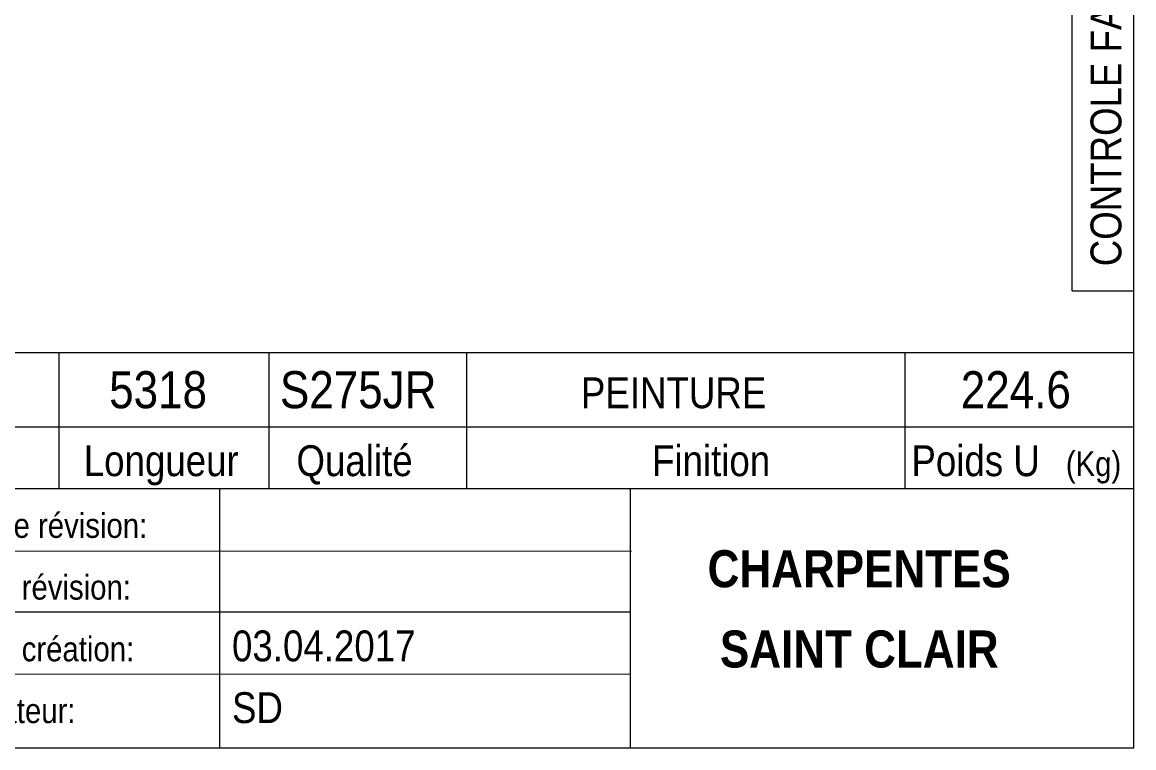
# Model space of a CAD drawing. Header units: millimetres. Extents: x 2 to 287, y 5 to 195.
# Drawn here: x 192 to 282, y 5 to 63.8 of the extents above; entities that cross this region are included whole.
import ezdxf

# ---------------------------------------------------------------- set-up
doc = ezdxf.new("R2010")
doc.units = ezdxf.units.MM
doc.layers.add('Autre type objet', color=1, linetype='Continuous', lineweight=0)
doc.layers.add('Feuille dessin', color=5, linetype='Continuous', lineweight=0)
doc.styles.add('ARIAL', font='ARIAL.TTF')
doc.styles.add('ARIAL_BOLD', font='ARIALBD.TTF')

# ---------------------------------------------------------------- blocks, each defined once
blk = doc.blocks.new('*A23')
at = {"layer": 'Feuille dessin', "linetype": 'Continuous', "lineweight": 0}
for p, q in [((282, 5), (282, 195)), ((5, 5), (282, 5))]:
    blk.add_line(p, q, dxfattribs=at)
blk = doc.blocks.new('*A24')
at = {"layer": 'Autre type objet', "linetype": 'Continuous', "lineweight": 0}
for p, q in [((277, 42), (277, 195)), ((282, 42), (282, 195)), ((277, 42), (282, 42))]:
    blk.add_line(p, q, dxfattribs=at)
at = {"layer": 'Autre type objet', "style": 'ARIAL', "width": 0.85}
blk.add_text('CONTROLE FABRICATION', height=2.5, rotation=90, dxfattribs=at).set_placement((281, 44))
blk = doc.blocks.new('*A26')
at = {"layer": 'Autre type objet', "linetype": 'Continuous', "lineweight": 0}
for p, q in [((92, 37), (282, 37)), ((195, 31), (195, 37)), ((212, 31), (212, 37)), ((228, 31), (228, 37)), ((263.5, 31), (263.5, 37)), ((282, 31), (282, 37)), ((92, 31), (282, 31)), ((195, 26), (195, 31)), ((212, 26), (212, 31)), ((228, 26), (228, 31)), ((263.5, 26), (263.5, 31)), ((282, 5), (282, 31)), ((92, 26), (282, 26)), ((208, 26), (208, 5)), ((241.262466, 5), (241.262466, 26)), ((92, 21), (241.327069, 20.935451)), ((181, 16), (241.297815, 16.021151)), ((181, 11), (241.217807, 10.969512)), ((92, 5), (282, 5))]:
    blk.add_line(p, q, dxfattribs=at)
at = {"layer": 'Autre type objet', "width": 0.85}
for s, height, style, p in [('5318', 3, 'ARIAL', (199.053223, 32.5)), ('S275JR', 3, 'ARIAL', (212.880127, 32.5)), ('224.6', 3, 'ARIAL', (267.997314, 32.5)), ('PEINTURE', 2.5, 'ARIAL', (237.24646, 32.5)), ('Longueur', 2.5, 'ARIAL', (197, 27)), ('Qualité', 2.5, 'ARIAL', (214.218018, 27)), ('Finition', 2.5, 'ARIAL', (243, 27)), ('Poids U', 2.5, 'ARIAL', (264, 27)), ('(Kg)', 2, 'ARIAL', (276.5, 27)), ('Indice de révision:', 2, 'ARIAL', (183, 22)), ('CHARPENTES', 3, 'ARIAL_BOLD', (247.5, 18)), ('Date de révision:', 2, 'ARIAL', (183, 17)), ('03.04.2017', 2.5, 'ARIAL', (209, 12)), ('SAINT CLAIR', 3, 'ARIAL_BOLD', (248.5, 11.5)), ('Date de création:', 2, 'ARIAL', (183, 12)), ('Dessinateur:', 2, 'ARIAL', (183, 7)), ('SD', 2.5, 'ARIAL', (209, 7))]:
    blk.add_text(s, height=height, dxfattribs=dict(at, style=style)).set_placement(p)

msp = doc.modelspace()

# ---------------------------------------------------------------- block references
at = {"lineweight": 0}
for name in ['*A23', '*A24', '*A26']:
    msp.add_blockref(name, (0, 0), dxfattribs=at)

doc.saveas('drawing.dxf')
